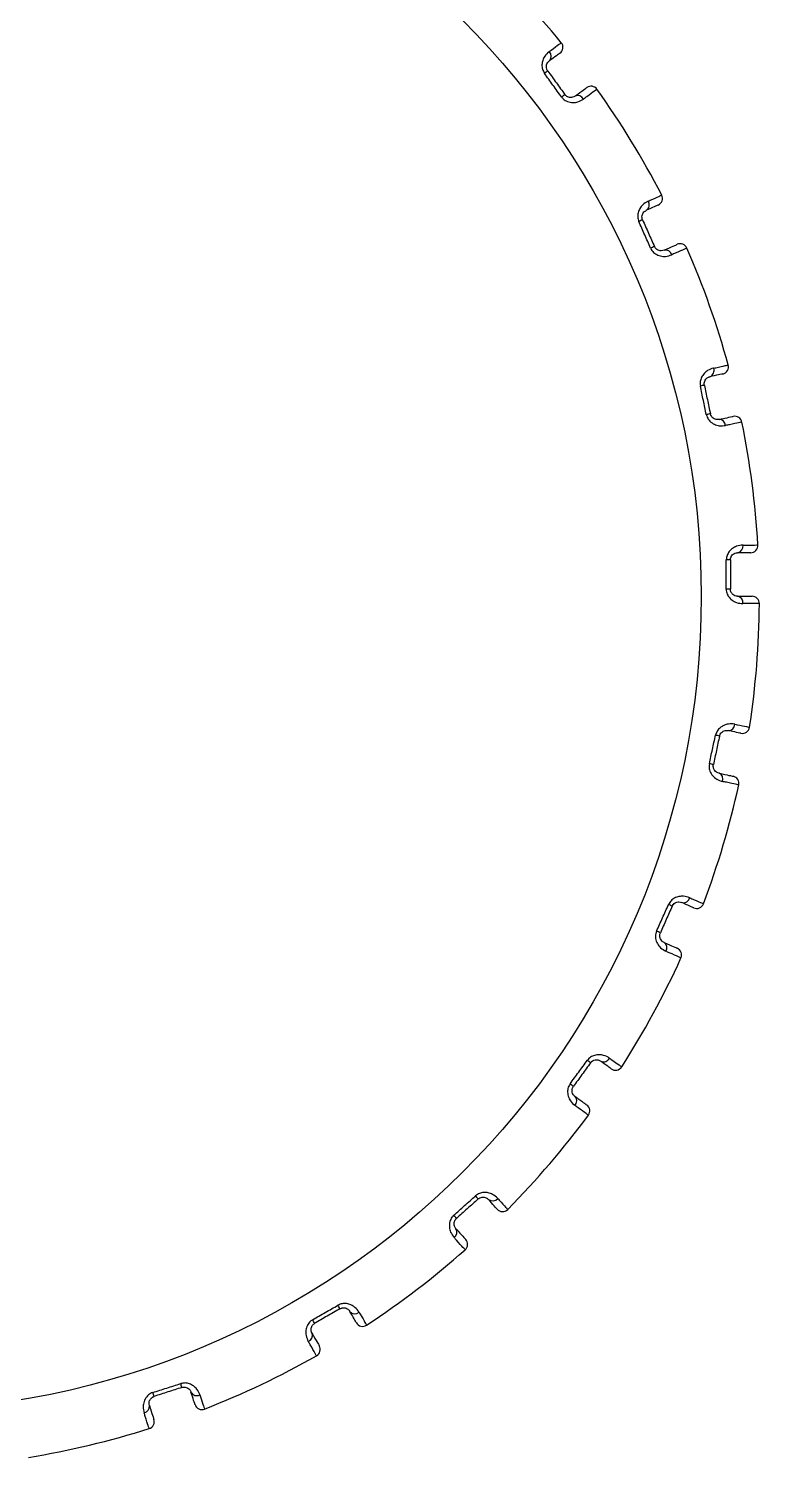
# Model space of a CAD drawing. Header units: millimetres. Extents: x -2889 to 8174, y 2447 to 8478.
# Drawn here: x 1573 to 1578.03, y 3458.25 to 3468.08 of the extents above; entities that cross this region are included whole.
import ezdxf

# ---------------------------------------------------------------- set-up
doc = ezdxf.new("R2010")
doc.units = ezdxf.units.MM

msp = doc.modelspace()

# ---------------------------------------------------------------- linework, layer by layer
at = {"color": 7, "linetype": 'Continuous', "lineweight": 25}
msp.add_circle((1572.0263, 3464.1726), 5.6, dxfattribs=at)
for centre, radius, start, end in [((1572.0263, 3464.1726), 6, 39.37229, 47.51852), ((1576.5499, 3467.8856), 0.0457, 316.04108, 45.11536), ((1576.6259, 3467.947), 0.05, 306, 39.37229), ((1576.7034, 3467.5639), 0.2565, 120.90404, 127.1242), ((1577.4825, 3466.4907), 1.3819, 125.03369, 126.21713), ((1576.7779, 3467.5705), 0.0448, 27.87951, 114.91026), ((1576.8692, 3467.6294), 0.05, 35.51852, 126), ((1572.0263, 3464.1726), 6, 27.37229, 35.51852), ((1577.3101, 3466.9083), 0.05, 294, 27.37229), ((1577.223, 3466.864), 0.0457, 304.04108, 33.11536), ((1577.3063, 3466.5174), 0.2565, 108.90404, 115.1242), ((1577.8452, 3465.3057), 1.3819, 113.03369, 114.21713), ((1577.3806, 3466.5084), 0.0448, 15.87951, 102.91026), ((1577.4821, 3466.5469), 0.05, 23.51852, 114), ((1572.0263, 3464.1726), 6, 15.37229, 23.51852), ((1577.7635, 3465.7499), 0.05, 282, 15.37229), ((1577.669, 3465.7247), 0.0457, 292.04108, 21.11536), ((1577.6784, 3465.3684), 0.2565, 96.90404, 103.1242), ((1577.9537, 3464.0711), 1.3819, 101.03369, 102.21713), ((1577.7492, 3465.3441), 0.0448, 3.87951, 90.91026), ((1577.8565, 3465.3607), 0.05, 11.51852, 102), ((1572.0263, 3464.1726), 6, 3.37229, 11.51852), ((1577.8684, 3464.5176), 0.0457, 280.04108, 9.11536), ((1577.966, 3464.5226), 0.05, 270, 3.37229), ((1577.8035, 3464.1671), 0.2565, 84.90404, 91.1242), ((1577.803, 3462.841), 1.3819, 89.03369, 90.21713), ((1577.8677, 3464.1286), 0.0448, 351.87951, 78.91026), ((1577.9761, 3464.1226), 0.05, 359.51852, 90), ((1572.0263, 3464.1726), 6, 351.37229, 359.51852), ((1577.8124, 3463.2954), 0.0457, 268.04108, 357.11536), ((1577.6762, 3462.9661), 0.2565, 72.90404, 79.1242), ((1577.909, 3463.28), 0.05, 258, 351.37229), ((1577.3999, 3461.669), 1.3819, 77.03369, 78.21713), ((1577.7309, 3462.9151), 0.0448, 339.87951, 66.91026), ((1577.8357, 3462.8867), 0.05, 347.51852, 78), ((1572.0263, 3464.1726), 6, 339.37229, 347.51852), ((1577.3018, 3461.8178), 0.2565, 60.90404, 67.1242), ((1577.5036, 3462.1116), 0.0457, 256.04108, 345.11536), ((1577.5949, 3462.0765), 0.05, 246, 339.37229), ((1576.762, 3460.6065), 1.3819, 65.03369, 66.21713), ((1577.3448, 3461.7565), 0.0448, 327.87951, 54.91026), ((1577.4414, 3461.707), 0.05, 335.51852, 66), ((1572.0263, 3464.1726), 6, 327.37229, 335.51852), ((1576.697, 3460.7724), 0.2565, 48.90404, 55.1242), ((1576.9554, 3461.0179), 0.0457, 244.04108, 333.11536), ((1577.0374, 3460.9645), 0.05, 234, 327.37229), ((1575.917, 3459.6998), 1.3819, 53.03369, 54.21713), ((1576.7262, 3460.7036), 0.0448, 315.87951, 42.91026), ((1576.8104, 3460.635), 0.05, 323.51852, 54), ((1572.0263, 3464.1726), 6, 315.37229, 323.51852), ((1575.888, 3459.8756), 0.2565, 36.90404, 43.1242), ((1576.1918, 3460.062), 0.0457, 232.04108, 321.11536), ((1576.2609, 3459.9928), 0.05, 222, 315.37229), ((1574.9021, 3458.9886), 1.3819, 41.03369, 42.21713), ((1575.9023, 3459.8022), 0.0448, 303.87951, 30.91026), ((1575.9704, 3459.7176), 0.05, 311.51852, 42), ((1572.0263, 3464.1726), 6, 303.37229, 311.51852), ((1574.9102, 3459.1667), 0.2565, 24.90404, 31.1242), ((1573.7614, 3458.504), 1.3819, 29.03369, 30.21713), ((1575.2461, 3459.2858), 0.0457, 220.04108, 309.11536), ((1575.2993, 3459.2037), 0.05, 210, 303.37229), ((1574.9089, 3459.0919), 0.0448, 291.87951, 18.91026), ((1574.9579, 3458.995), 0.05, 299.51852, 30), ((1572.0263, 3464.1726), 6, 291.37229, 299.51852), ((1572.5449, 3458.2672), 1.3819, 17.03369, 18.21713), ((1573.8064, 3458.6765), 0.2565, 12.90404, 19.1242), ((1574.1597, 3458.7231), 0.0457, 208.04108, 297.11536), ((1573.7896, 3458.6036), 0.0448, 279.87951, 6.91026), ((1574.1947, 3458.6318), 0.05, 198, 291.37229), ((1573.8174, 3458.4986), 0.05, 287.51852, 18), ((1572.0263, 3464.1726), 6, 279.37229, 287.51852)]:
    msp.add_arc(centre, radius, start, end, dxfattribs=at)
for points, knots in [([(1576.5821, 3467.918), (1576.5815, 3467.9175), (1576.5704, 3467.9092), (1576.553, 3467.8915), (1576.5363, 3467.8589), (1576.5303, 3467.8277), (1576.533, 3467.7959), (1576.5435, 3467.7775), (1576.5486, 3467.7685)], [0, 0, 0, 0, 0.017352, 0.313761, 0.508689, 0.681484, 0.843326, 1, 1, 1, 1]), ([(1576.5821, 3467.918), (1576.5861, 3467.9209), (1576.6137, 3467.9413), (1576.6539, 3467.9709), (1576.661, 3467.9761), (1576.6646, 3467.9788)], [0, 0, 0, 0, 0.079407, 0.539679, 1, 1, 1, 1]), ([(1576.6553, 3467.9066), (1576.6522, 3467.9043), (1576.6459, 3467.8998), (1576.6106, 3467.8741), (1576.5863, 3467.8565), (1576.5827, 3467.8539)], [0, 0, 0, 0, 0.460298, 0.920585, 1, 1, 1, 1]), ([(1576.5717, 3467.784), (1576.5694, 3467.7878), (1576.5666, 3467.7922), (1576.5632, 3467.8018), (1576.5614, 3467.8132), (1576.5635, 3467.8279), (1576.5707, 3467.8436), (1576.5781, 3467.8498), (1576.5827, 3467.8539)], [0, 0, 0, 0, 0.111827, 0.132687, 0.27523, 0.438994, 0.64076, 1, 1, 1, 1]), ([(1576.666, 3467.6056), (1576.6465, 3467.6326), (1576.6072, 3467.6868), (1576.5682, 3467.7412), (1576.5486, 3467.7685)], [0, 0, 0, 0, 0.497837, 1, 1, 1, 1]), ([(1576.5717, 3467.784), (1576.5913, 3467.757), (1576.6305, 3467.703), (1576.6697, 3467.6491), (1576.6892, 3467.6222)], [0, 0, 0, 0, 0.502105, 1, 1, 1, 1]), ([(1576.7591, 3467.6112), (1576.7539, 3467.608), (1576.7455, 3467.6029), (1576.7285, 3467.6009), (1576.7164, 3467.6031), (1576.707, 3467.6067), (1576.7006, 3467.6107), (1576.694, 3467.6163), (1576.6912, 3467.6198), (1576.6892, 3467.6222)], [0, 0, 0, 0, 0.343735, 0.56662, 0.703968, 0.762734, 0.879015, 0.917663, 1, 1, 1, 1]), ([(1576.7591, 3467.6112), (1576.7654, 3467.6158), (1576.7932, 3467.6359), (1576.8304, 3467.663), (1576.8367, 3467.6675), (1576.8398, 3467.6698)], [0, 0, 0, 0, 0.129122, 0.564561, 1, 1, 1, 1]), ([(1576.9099, 3467.6584), (1576.9063, 3467.6558), (1576.8991, 3467.6506), (1576.8565, 3467.6197), (1576.8248, 3467.5967), (1576.8176, 3467.5915)], [0, 0, 0, 0, 0.4354396, 0.8708783, 1, 1, 1, 1]), ([(1576.666, 3467.6056), (1576.67, 3467.6009), (1576.6811, 3467.5874), (1576.7082, 3467.5716), (1576.7443, 3467.5654), (1576.7846, 3467.5715), (1576.8054, 3467.5841), (1576.8176, 3467.5915)], [0, 0, 0, 0, 0.096023, 0.272505, 0.481898, 0.698908, 1, 1, 1, 1]), ([(1577.2612, 3466.8889), (1577.2658, 3466.891), (1577.297, 3466.9052), (1577.3425, 3466.9258), (1577.3505, 3466.9294), (1577.3545, 3466.9312)], [0, 0, 0, 0, 0.0794067, 0.5396787, 1, 1, 1, 1]), ([(1577.2612, 3466.8889), (1577.2605, 3466.8886), (1577.248, 3466.8828), (1577.2272, 3466.8691), (1577.2042, 3466.8407), (1577.1918, 3466.8114), (1577.1878, 3466.7797), (1577.1942, 3466.7596), (1577.1974, 3466.7497)], [0, 0, 0, 0, 0.017352, 0.313761, 0.508689, 0.681484, 0.843326, 1, 1, 1, 1]), ([(1577.2232, 3466.7601), (1577.2217, 3466.7642), (1577.2199, 3466.7691), (1577.2186, 3466.7792), (1577.2192, 3466.7908), (1577.2244, 3466.8047), (1577.2347, 3466.8185), (1577.2431, 3466.8231), (1577.2485, 3466.8261)], [0, 0, 0, 0, 0.111827, 0.132687, 0.27523, 0.438994, 0.64076, 1, 1, 1, 1]), ([(1577.3305, 3466.8626), (1577.327, 3466.861), (1577.3199, 3466.8579), (1577.28, 3466.8401), (1577.2526, 3466.8279), (1577.2485, 3466.8261)], [0, 0, 0, 0, 0.4602984, 0.9205849, 1, 1, 1, 1]), ([(1577.2784, 3466.5659), (1577.2649, 3466.5964), (1577.2378, 3466.6576), (1577.2109, 3466.7189), (1577.1974, 3466.7497)], [0, 0, 0, 0, 0.497837, 1, 1, 1, 1]), ([(1577.2232, 3466.7601), (1577.2368, 3466.7295), (1577.2639, 3466.6686), (1577.291, 3466.6077), (1577.3045, 3466.5774)], [0, 0, 0, 0, 0.502105, 1, 1, 1, 1]), ([(1577.2784, 3466.5659), (1577.2812, 3466.5605), (1577.2893, 3466.545), (1577.3126, 3466.5239), (1577.3466, 3466.5103), (1577.3873, 3466.5079), (1577.4103, 3466.516), (1577.4237, 3466.5206)], [0, 0, 0, 0, 0.096023, 0.272505, 0.481898, 0.698908, 1, 1, 1, 1]), ([(1577.3706, 3466.552), (1577.3649, 3466.55), (1577.3555, 3466.5468), (1577.3385, 3466.5483), (1577.3272, 3466.553), (1577.3187, 3466.5585), (1577.3132, 3466.5637), (1577.308, 3466.5706), (1577.3059, 3466.5746), (1577.3045, 3466.5774)], [0, 0, 0, 0, 0.343735, 0.56662, 0.703968, 0.762734, 0.879015, 0.917663, 1, 1, 1, 1]), ([(1577.3706, 3466.552), (1577.3777, 3466.5552), (1577.4091, 3466.5692), (1577.4511, 3466.5879), (1577.4582, 3466.591), (1577.4617, 3466.5926)], [0, 0, 0, 0, 0.129122, 0.564561, 1, 1, 1, 1]), ([(1577.5279, 3466.5669), (1577.5238, 3466.5651), (1577.5157, 3466.5615), (1577.4677, 3466.5402), (1577.4319, 3466.5243), (1577.4237, 3466.5206)], [0, 0, 0, 0, 0.43544, 0.870878, 1, 1, 1, 1]), ([(1577.7116, 3465.7412), (1577.7165, 3465.7422), (1577.75, 3465.7496), (1577.7987, 3465.7603), (1577.8074, 3465.7622), (1577.8117, 3465.7632)], [0, 0, 0, 0, 0.079407, 0.539679, 1, 1, 1, 1]), ([(1577.7116, 3465.7412), (1577.7108, 3465.741), (1577.6974, 3465.7379), (1577.6742, 3465.7289), (1577.6458, 3465.7058), (1577.6275, 3465.6798), (1577.6171, 3465.6496), (1577.6192, 3465.6286), (1577.6202, 3465.6182)], [0, 0, 0, 0, 0.017352, 0.313761, 0.508689, 0.681484, 0.843326, 1, 1, 1, 1]), ([(1577.6476, 3465.623), (1577.647, 3465.6274), (1577.6463, 3465.6326), (1577.6471, 3465.6427), (1577.6501, 3465.6539), (1577.658, 3465.6664), (1577.671, 3465.6778), (1577.6802, 3465.6806), (1577.6861, 3465.6824)], [0, 0, 0, 0, 0.111827, 0.132687, 0.27523, 0.438994, 0.64076, 1, 1, 1, 1]), ([(1577.7738, 3465.701), (1577.7701, 3465.7002), (1577.7625, 3465.6986), (1577.7198, 3465.6895), (1577.6904, 3465.6833), (1577.6861, 3465.6824)], [0, 0, 0, 0, 0.460298, 0.920585, 1, 1, 1, 1]), ([(1577.6612, 3465.4217), (1577.6544, 3465.4543), (1577.6406, 3465.5198), (1577.627, 3465.5853), (1577.6202, 3465.6182)], [0, 0, 0, 0, 0.497837, 1, 1, 1, 1]), ([(1577.6476, 3465.623), (1577.6546, 3465.5903), (1577.6684, 3465.5251), (1577.6823, 3465.4599), (1577.6892, 3465.4274)], [0, 0, 0, 0, 0.502105, 1, 1, 1, 1]), ([(1577.6612, 3465.4217), (1577.6629, 3465.4157), (1577.6676, 3465.3989), (1577.6859, 3465.3734), (1577.7163, 3465.3531), (1577.7557, 3465.3423), (1577.7798, 3465.3454), (1577.7939, 3465.3471)], [0, 0, 0, 0, 0.096023, 0.272505, 0.481898, 0.698908, 1, 1, 1, 1]), ([(1577.7485, 3465.3889), (1577.7425, 3465.3881), (1577.7327, 3465.3869), (1577.7164, 3465.392), (1577.7062, 3465.3989), (1577.6992, 3465.406), (1577.6948, 3465.4123), (1577.6911, 3465.4201), (1577.69, 3465.4244), (1577.6892, 3465.4274)], [0, 0, 0, 0, 0.343735, 0.56662, 0.703968, 0.762734, 0.879015, 0.917663, 1, 1, 1, 1]), ([(1577.7485, 3465.3889), (1577.7562, 3465.3905), (1577.7897, 3465.3977), (1577.8347, 3465.4072), (1577.8423, 3465.4088), (1577.8461, 3465.4097)], [0, 0, 0, 0, 0.129122, 0.564561, 1, 1, 1, 1]), ([(1577.9055, 3465.3707), (1577.9011, 3465.3698), (1577.8924, 3465.368), (1577.841, 3465.3571), (1577.8027, 3465.349), (1577.7939, 3465.3471)], [0, 0, 0, 0, 0.43544, 0.870878, 1, 1, 1, 1]), ([(1577.9135, 3464.5248), (1577.9127, 3464.5248), (1577.8989, 3464.5247), (1577.8744, 3464.5206), (1577.8417, 3464.504), (1577.8185, 3464.4823), (1577.802, 3464.4549), (1577.7997, 3464.4339), (1577.7985, 3464.4236)], [0, 0, 0, 0, 0.017352, 0.313761, 0.508689, 0.681484, 0.843326, 1, 1, 1, 1]), ([(1577.8263, 3464.4226), (1577.8266, 3464.427), (1577.827, 3464.4322), (1577.8299, 3464.442), (1577.8351, 3464.4523), (1577.8455, 3464.4629), (1577.8605, 3464.4713), (1577.8702, 3464.4721), (1577.8763, 3464.4726)], [0, 0, 0, 0, 0.111827, 0.132687, 0.27523, 0.438994, 0.64076, 1, 1, 1, 1]), ([(1577.966, 3464.4726), (1577.9622, 3464.4726), (1577.9544, 3464.4726), (1577.9107, 3464.4726), (1577.8807, 3464.4726), (1577.8763, 3464.4726)], [0, 0, 0, 0, 0.460298, 0.920585, 1, 1, 1, 1]), ([(1577.9135, 3464.5248), (1577.9185, 3464.5249), (1577.9528, 3464.5251), (1578.0027, 3464.5255), (1578.0115, 3464.5255), (1578.0159, 3464.5256)], [0, 0, 0, 0, 0.079407, 0.539679, 1, 1, 1, 1]), ([(1577.7978, 3464.2228), (1577.7978, 3464.2561), (1577.798, 3464.3231), (1577.7983, 3464.39), (1577.7985, 3464.4236)], [0, 0, 0, 0, 0.497684, 1, 1, 1, 1]), ([(1577.8263, 3464.4226), (1577.8263, 3464.3891), (1577.8263, 3464.3225), (1577.8263, 3464.2558), (1577.8263, 3464.2226)], [0, 0, 0, 0, 0.502258, 1, 1, 1, 1]), ([(1577.7978, 3464.2228), (1577.7982, 3464.2167), (1577.7992, 3464.1992), (1577.8119, 3464.1705), (1577.8374, 3464.1443), (1577.8736, 3464.1256), (1577.8979, 3464.1235), (1577.9121, 3464.1223)], [0, 0, 0, 0, 0.0960234, 0.272505, 0.4818975, 0.6989082, 1, 1, 1, 1]), ([(1577.8763, 3464.1726), (1577.8703, 3464.1731), (1577.8605, 3464.1739), (1577.8456, 3464.1823), (1577.8371, 3464.1912), (1577.8316, 3464.1996), (1577.8287, 3464.2066), (1577.8267, 3464.215), (1577.8265, 3464.2196), (1577.8263, 3464.2226)], [0, 0, 0, 0, 0.3437348, 0.56662, 0.7039681, 0.7627338, 0.8790153, 0.917663, 1, 1, 1, 1]), ([(1577.8763, 3464.1726), (1577.8842, 3464.1726), (1577.9185, 3464.1726), (1577.9645, 3464.1726), (1577.9722, 3464.1726), (1577.9761, 3464.1726)], [0, 0, 0, 0, 0.129122, 0.5645609, 1, 1, 1, 1]), ([(1578.0261, 3464.1222), (1578.0217, 3464.1222), (1578.0128, 3464.1222), (1577.9602, 3464.1223), (1577.921, 3464.1223), (1577.9121, 3464.1223)], [0, 0, 0, 0, 0.43544, 0.870878, 1, 1, 1, 1]), ([(1577.858, 3463.2931), (1577.8573, 3463.2933), (1577.8437, 3463.296), (1577.8189, 3463.2971), (1577.7835, 3463.2876), (1577.7563, 3463.2713), (1577.7345, 3463.2479), (1577.7278, 3463.2279), (1577.7245, 3463.218)], [0, 0, 0, 0, 0.017352, 0.313761, 0.508689, 0.681484, 0.843326, 1, 1, 1, 1]), ([(1577.858, 3463.2931), (1577.863, 3463.2921), (1577.8965, 3463.2852), (1577.9455, 3463.2752), (1577.9541, 3463.2734), (1577.9584, 3463.2725)], [0, 0, 0, 0, 0.079407, 0.539679, 1, 1, 1, 1]), ([(1577.6821, 3463.0218), (1577.6891, 3463.0543), (1577.7031, 3463.1198), (1577.7174, 3463.1852), (1577.7245, 3463.218)], [0, 0, 0, 0, 0.497837, 1, 1, 1, 1]), ([(1577.7516, 3463.2113), (1577.7446, 3463.1785), (1577.7307, 3463.1133), (1577.7169, 3463.0481), (1577.71, 3463.0156)], [0, 0, 0, 0, 0.502105, 1, 1, 1, 1]), ([(1577.7516, 3463.2113), (1577.7528, 3463.2155), (1577.7542, 3463.2205), (1577.7591, 3463.2295), (1577.7664, 3463.2385), (1577.7787, 3463.2467), (1577.7952, 3463.2518), (1577.8047, 3463.2506), (1577.8109, 3463.2498)], [0, 0, 0, 0, 0.111827, 0.132687, 0.27523, 0.438994, 0.64076, 1, 1, 1, 1]), ([(1577.8986, 3463.2311), (1577.8948, 3463.2319), (1577.8873, 3463.2335), (1577.8445, 3463.2426), (1577.8152, 3463.2489), (1577.8109, 3463.2498)], [0, 0, 0, 0, 0.460298, 0.920585, 1, 1, 1, 1]), ([(1577.6821, 3463.0218), (1577.6812, 3463.0157), (1577.6786, 3462.9984), (1577.685, 3462.9676), (1577.7046, 3462.9367), (1577.7361, 3462.9109), (1577.7594, 3462.9038), (1577.773, 3462.8997)], [0, 0, 0, 0, 0.096023, 0.272505, 0.481898, 0.698908, 1, 1, 1, 1]), ([(1577.7485, 3462.9563), (1577.7427, 3462.9581), (1577.7332, 3462.9609), (1577.7204, 3462.9722), (1577.714, 3462.9826), (1577.7104, 3462.9921), (1577.709, 3462.9995), (1577.7088, 3463.0081), (1577.7095, 3463.0126), (1577.71, 3463.0156)], [0, 0, 0, 0, 0.343735, 0.56662, 0.703968, 0.762734, 0.879015, 0.917663, 1, 1, 1, 1]), ([(1577.7485, 3462.9563), (1577.7562, 3462.9547), (1577.7897, 3462.9476), (1577.8347, 3462.938), (1577.8423, 3462.9364), (1577.8461, 3462.9356)], [0, 0, 0, 0, 0.129122, 0.564561, 1, 1, 1, 1]), ([(1577.8845, 3462.8759), (1577.8802, 3462.8768), (1577.8715, 3462.8787), (1577.8201, 3462.8896), (1577.7818, 3462.8978), (1577.773, 3462.8997)], [0, 0, 0, 0, 0.43544, 0.870878, 1, 1, 1, 1]), ([(1577.5478, 3462.0999), (1577.5471, 3462.1002), (1577.5343, 3462.1056), (1577.5103, 3462.1119), (1577.4737, 3462.11), (1577.4437, 3462.0997), (1577.4175, 3462.0813), (1577.4068, 3462.0631), (1577.4016, 3462.0541)], [0, 0, 0, 0, 0.017352, 0.313761, 0.508689, 0.681484, 0.843326, 1, 1, 1, 1]), ([(1577.3192, 3461.871), (1577.3328, 3461.9014), (1577.3602, 3461.9625), (1577.3877, 3462.0235), (1577.4016, 3462.0541)], [0, 0, 0, 0, 0.497837, 1, 1, 1, 1]), ([(1577.4266, 3462.0419), (1577.413, 3462.0114), (1577.3858, 3461.9505), (1577.3587, 3461.8896), (1577.3452, 3461.8592)], [0, 0, 0, 0, 0.502105, 1, 1, 1, 1]), ([(1577.4266, 3462.0419), (1577.4286, 3462.0458), (1577.4311, 3462.0504), (1577.4377, 3462.0582), (1577.4467, 3462.0655), (1577.4605, 3462.0709), (1577.4776, 3462.0725), (1577.4868, 3462.0693), (1577.4926, 3462.0673)], [0, 0, 0, 0, 0.111827, 0.132687, 0.27523, 0.438994, 0.64076, 1, 1, 1, 1]), ([(1577.5745, 3462.0308), (1577.571, 3462.0324), (1577.5639, 3462.0355), (1577.524, 3462.0533), (1577.4966, 3462.0655), (1577.4926, 3462.0673)], [0, 0, 0, 0, 0.4602984, 0.9205849, 1, 1, 1, 1]), ([(1577.5478, 3462.0999), (1577.5524, 3462.0979), (1577.5838, 3462.0842), (1577.6295, 3462.0642), (1577.6376, 3462.0606), (1577.6417, 3462.0589)], [0, 0, 0, 0, 0.079407, 0.539679, 1, 1, 1, 1]), ([(1577.3192, 3461.871), (1577.3171, 3461.8652), (1577.311, 3461.8488), (1577.3108, 3461.8175), (1577.3235, 3461.7831), (1577.349, 3461.7513), (1577.3703, 3461.7396), (1577.3828, 3461.7327)], [0, 0, 0, 0, 0.0960234, 0.272505, 0.4818975, 0.6989082, 1, 1, 1, 1]), ([(1577.3706, 3461.7932), (1577.3653, 3461.7961), (1577.3566, 3461.8009), (1577.3464, 3461.8146), (1577.3422, 3461.8261), (1577.3407, 3461.8361), (1577.3409, 3461.8436), (1577.3425, 3461.8521), (1577.3441, 3461.8564), (1577.3452, 3461.8592)], [0, 0, 0, 0, 0.343735, 0.56662, 0.703968, 0.762734, 0.879015, 0.917663, 1, 1, 1, 1]), ([(1577.3706, 3461.7932), (1577.3777, 3461.79), (1577.4091, 3461.7761), (1577.4511, 3461.7574), (1577.4582, 3461.7542), (1577.4617, 3461.7526)], [0, 0, 0, 0, 0.129122, 0.564561, 1, 1, 1, 1]), ([(1577.4869, 3461.6862), (1577.4828, 3461.688), (1577.4747, 3461.6917), (1577.4267, 3461.7131), (1577.3909, 3461.7291), (1577.3828, 3461.7327)], [0, 0, 0, 0, 0.43544, 0.870878, 1, 1, 1, 1]), ([(1576.725, 3460.8208), (1576.7447, 3460.8478), (1576.7841, 3460.9019), (1576.8237, 3460.9558), (1576.8436, 3460.9829)], [0, 0, 0, 0, 0.497837, 1, 1, 1, 1]), ([(1576.8656, 3460.9657), (1576.8459, 3460.9386), (1576.8067, 3460.8847), (1576.7675, 3460.8308), (1576.748, 3460.8039)], [0, 0, 0, 0, 0.502105, 1, 1, 1, 1]), ([(1576.9962, 3460.9972), (1576.9955, 3460.9976), (1576.9842, 3461.0056), (1576.962, 3461.0167), (1576.9259, 3461.0225), (1576.8943, 3461.0186), (1576.8649, 3461.0062), (1576.8506, 3460.9905), (1576.8436, 3460.9829)], [0, 0, 0, 0, 0.017352, 0.313761, 0.508689, 0.681484, 0.843326, 1, 1, 1, 1]), ([(1576.8656, 3460.9657), (1576.8684, 3460.9691), (1576.8718, 3460.9731), (1576.8798, 3460.9793), (1576.8901, 3460.9845), (1576.9048, 3460.987), (1576.9219, 3460.985), (1576.9301, 3460.98), (1576.9354, 3460.9768)], [0, 0, 0, 0, 0.111827, 0.132687, 0.27523, 0.438994, 0.64076, 1, 1, 1, 1]), ([(1577.008, 3460.9241), (1577.0049, 3460.9263), (1576.9986, 3460.9309), (1576.9632, 3460.9566), (1576.939, 3460.9742), (1576.9354, 3460.9768)], [0, 0, 0, 0, 0.460298, 0.920585, 1, 1, 1, 1]), ([(1576.9962, 3460.9972), (1577.0002, 3460.9943), (1577.0281, 3460.9743), (1577.0687, 3460.9453), (1577.0759, 3460.9401), (1577.0795, 3460.9376)], [0, 0, 0, 0, 0.079407, 0.539679, 1, 1, 1, 1]), ([(1576.725, 3460.8208), (1576.7217, 3460.8156), (1576.7123, 3460.8009), (1576.7057, 3460.7702), (1576.7109, 3460.734), (1576.7292, 3460.6976), (1576.7477, 3460.6816), (1576.7584, 3460.6724)], [0, 0, 0, 0, 0.0960234, 0.272505, 0.4818975, 0.6989082, 1, 1, 1, 1]), ([(1576.7591, 3460.7341), (1576.7545, 3460.738), (1576.747, 3460.7445), (1576.7399, 3460.76), (1576.7382, 3460.7721), (1576.7388, 3460.7822), (1576.7405, 3460.7896), (1576.7439, 3460.7975), (1576.7463, 3460.8013), (1576.748, 3460.8039)], [0, 0, 0, 0, 0.343735, 0.56662, 0.703968, 0.762734, 0.879015, 0.917663, 1, 1, 1, 1]), ([(1576.7591, 3460.7341), (1576.7654, 3460.7295), (1576.7932, 3460.7093), (1576.8304, 3460.6823), (1576.8367, 3460.6777), (1576.8398, 3460.6754)], [0, 0, 0, 0, 0.129122, 0.5645609, 1, 1, 1, 1]), ([(1576.8506, 3460.6052), (1576.847, 3460.6079), (1576.8398, 3460.6131), (1576.7974, 3460.644), (1576.7657, 3460.6671), (1576.7584, 3460.6724)], [0, 0, 0, 0, 0.43544, 0.870878, 1, 1, 1, 1]), ([(1575.9255, 3459.9172), (1575.9503, 3459.9394), (1576.0001, 3459.9841), (1576.0501, 3460.0286), (1576.0752, 3460.051)], [0, 0, 0, 0, 0.497837, 1, 1, 1, 1]), ([(1576.2273, 3460.0333), (1576.2268, 3460.0339), (1576.2174, 3460.044), (1576.198, 3460.0595), (1576.1638, 3460.0726), (1576.1322, 3460.0754), (1576.1008, 3460.0694), (1576.0836, 3460.057), (1576.0752, 3460.051)], [0, 0, 0, 0, 0.017352, 0.313761, 0.508689, 0.681484, 0.843326, 1, 1, 1, 1]), ([(1576.0931, 3460.0297), (1576.0682, 3460.0073), (1576.0187, 3459.9627), (1575.9691, 3459.9181), (1575.9444, 3459.8958)], [0, 0, 0, 0, 0.502105, 1, 1, 1, 1]), ([(1576.0931, 3460.0297), (1576.0965, 3460.0324), (1576.1006, 3460.0356), (1576.1098, 3460.04), (1576.121, 3460.043), (1576.1358, 3460.0423), (1576.1522, 3460.0368), (1576.1592, 3460.0302), (1576.1637, 3460.026)], [0, 0, 0, 0, 0.111827, 0.132687, 0.27523, 0.438994, 0.64076, 1, 1, 1, 1]), ([(1576.2237, 3459.9593), (1576.2211, 3459.9622), (1576.216, 3459.9679), (1576.1867, 3460.0004), (1576.1666, 3460.0227), (1576.1637, 3460.026)], [0, 0, 0, 0, 0.4602984, 0.9205849, 1, 1, 1, 1]), ([(1576.2273, 3460.0333), (1576.2307, 3460.0296), (1576.2538, 3460.0043), (1576.2875, 3459.9674), (1576.2935, 3459.9609), (1576.2964, 3459.9576)], [0, 0, 0, 0, 0.079407, 0.539679, 1, 1, 1, 1]), ([(1575.9255, 3459.9172), (1575.9212, 3459.9128), (1575.9089, 3459.9003), (1575.896, 3459.8717), (1575.8936, 3459.8352), (1575.904, 3459.7957), (1575.9187, 3459.7763), (1575.9273, 3459.765)], [0, 0, 0, 0, 0.096023, 0.272505, 0.481898, 0.698908, 1, 1, 1, 1]), ([(1575.9407, 3459.8252), (1575.9371, 3459.83), (1575.9311, 3459.8379), (1575.9273, 3459.8546), (1575.9283, 3459.8668), (1575.9309, 3459.8765), (1575.9341, 3459.8834), (1575.9391, 3459.8905), (1575.9423, 3459.8937), (1575.9444, 3459.8958)], [0, 0, 0, 0, 0.343735, 0.56662, 0.703968, 0.762734, 0.879015, 0.917663, 1, 1, 1, 1]), ([(1576.0035, 3459.6802), (1576.0005, 3459.6835), (1575.9946, 3459.6901), (1575.9595, 3459.7292), (1575.9333, 3459.7583), (1575.9273, 3459.765)], [0, 0, 0, 0, 0.43544, 0.870878, 1, 1, 1, 1]), ([(1575.9407, 3459.8252), (1575.946, 3459.8194), (1575.9689, 3459.7939), (1575.9997, 3459.7597), (1576.0049, 3459.754), (1576.0075, 3459.7511)], [0, 0, 0, 0, 0.129122, 0.564561, 1, 1, 1, 1]), ([(1574.9555, 3459.1995), (1574.9844, 3459.2161), (1575.0424, 3459.2495), (1575.1006, 3459.2826), (1575.1298, 3459.2992)], [0, 0, 0, 0, 0.497837, 1, 1, 1, 1]), ([(1575.1428, 3459.2747), (1575.1138, 3459.2579), (1575.0561, 3459.2246), (1574.9984, 3459.1913), (1574.9696, 3459.1747)], [0, 0, 0, 0, 0.502105, 1, 1, 1, 1]), ([(1575.2749, 3459.2503), (1575.2745, 3459.251), (1575.2675, 3459.2629), (1575.2517, 3459.2821), (1575.221, 3459.302), (1575.1906, 3459.3113), (1575.1586, 3459.3119), (1575.1393, 3459.3034), (1575.1298, 3459.2992)], [0, 0, 0, 0, 0.017352, 0.313761, 0.508689, 0.681484, 0.843326, 1, 1, 1, 1]), ([(1575.1428, 3459.2747), (1575.1468, 3459.2766), (1575.1515, 3459.2789), (1575.1614, 3459.2813), (1575.1729, 3459.2819), (1575.1873, 3459.2782), (1575.2021, 3459.2694), (1575.2076, 3459.2615), (1575.2111, 3459.2564)], [0, 0, 0, 0, 0.111827, 0.132687, 0.27523, 0.438994, 0.64076, 1, 1, 1, 1]), ([(1574.9555, 3459.1995), (1574.9504, 3459.1961), (1574.9358, 3459.1864), (1574.9173, 3459.1611), (1574.9073, 3459.1259), (1574.9092, 3459.0852), (1574.9196, 3459.0631), (1574.9256, 3459.0503)], [0, 0, 0, 0, 0.096023, 0.272505, 0.481898, 0.698908, 1, 1, 1, 1]), ([(1574.9513, 3459.1064), (1574.9488, 3459.1118), (1574.9445, 3459.1208), (1574.9443, 3459.1379), (1574.9478, 3459.1496), (1574.9524, 3459.1586), (1574.9569, 3459.1646), (1574.9632, 3459.1705), (1574.967, 3459.173), (1574.9696, 3459.1747)], [0, 0, 0, 0, 0.343735, 0.56662, 0.703968, 0.762734, 0.879015, 0.917663, 1, 1, 1, 1]), ([(1575.256, 3459.1787), (1575.254, 3459.182), (1575.2502, 3459.1887), (1575.2283, 3459.2266), (1575.2133, 3459.2526), (1575.2111, 3459.2564)], [0, 0, 0, 0, 0.460298, 0.920585, 1, 1, 1, 1]), ([(1575.2749, 3459.2503), (1575.2775, 3459.246), (1575.2948, 3459.2164), (1575.3201, 3459.1733), (1575.3246, 3459.1657), (1575.3268, 3459.1619)], [0, 0, 0, 0, 0.079407, 0.539679, 1, 1, 1, 1]), ([(1574.9513, 3459.1064), (1574.9552, 3459.0996), (1574.9724, 3459.0699), (1574.9954, 3459.0301), (1574.9993, 3459.0233), (1575.0012, 3459.02)], [0, 0, 0, 0, 0.129122, 0.5645609, 1, 1, 1, 1]), ([(1574.9826, 3458.9514), (1574.9803, 3458.9553), (1574.9759, 3458.963), (1574.9497, 3459.0085), (1574.9301, 3459.0425), (1574.9256, 3459.0503)], [0, 0, 0, 0, 0.4354396, 0.8708783, 1, 1, 1, 1]), ([(1573.8575, 3458.6991), (1573.8518, 3458.6969), (1573.8355, 3458.6905), (1573.8121, 3458.6695), (1573.7951, 3458.6372), (1573.7885, 3458.5969), (1573.794, 3458.5732), (1573.7973, 3458.5594)], [0, 0, 0, 0, 0.096023, 0.272505, 0.481898, 0.698908, 1, 1, 1, 1]), ([(1573.8341, 3458.6089), (1573.8327, 3458.6148), (1573.8304, 3458.6244), (1573.8338, 3458.6412), (1573.8396, 3458.652), (1573.8459, 3458.6598), (1573.8517, 3458.6647), (1573.8591, 3458.6692), (1573.8633, 3458.6708), (1573.8662, 3458.6719)], [0, 0, 0, 0, 0.343735, 0.56662, 0.703968, 0.762734, 0.879015, 0.917663, 1, 1, 1, 1]), ([(1573.8575, 3458.6991), (1573.8892, 3458.7094), (1573.9529, 3458.73), (1574.0167, 3458.7503), (1574.0487, 3458.7605)], [0, 0, 0, 0, 0.497837, 1, 1, 1, 1]), ([(1574.0564, 3458.7338), (1574.0246, 3458.7234), (1573.9612, 3458.7028), (1573.8977, 3458.6822), (1573.8662, 3458.6719)], [0, 0, 0, 0, 0.502105, 1, 1, 1, 1]), ([(1574.1805, 3458.6825), (1574.1803, 3458.6832), (1574.1758, 3458.6963), (1574.1644, 3458.7183), (1574.1385, 3458.7442), (1574.1107, 3458.7596), (1574.0796, 3458.7669), (1574.0589, 3458.7626), (1574.0487, 3458.7605)], [0, 0, 0, 0, 0.017352, 0.313761, 0.508689, 0.681484, 0.843326, 1, 1, 1, 1]), ([(1574.0564, 3458.7338), (1574.0606, 3458.7348), (1574.0657, 3458.7361), (1574.0759, 3458.7363), (1574.0873, 3458.7345), (1574.1006, 3458.7279), (1574.1133, 3458.7163), (1574.117, 3458.7073), (1574.1194, 3458.7016)], [0, 0, 0, 0, 0.111827, 0.132687, 0.27523, 0.438994, 0.64076, 1, 1, 1, 1]), ([(1574.1471, 3458.6163), (1574.1459, 3458.62), (1574.1435, 3458.6274), (1574.13, 3458.6689), (1574.1208, 3458.6975), (1574.1194, 3458.7016)], [0, 0, 0, 0, 0.460298, 0.920585, 1, 1, 1, 1]), ([(1574.1805, 3458.6825), (1574.1821, 3458.6777), (1574.1929, 3458.6452), (1574.2087, 3458.5978), (1574.2115, 3458.5894), (1574.2129, 3458.5852)], [0, 0, 0, 0, 0.079407, 0.539679, 1, 1, 1, 1]), ([(1573.8341, 3458.6089), (1573.8365, 3458.6015), (1573.8471, 3458.5689), (1573.8613, 3458.5251), (1573.8637, 3458.5177), (1573.8649, 3458.514)], [0, 0, 0, 0, 0.129122, 0.564561, 1, 1, 1, 1]), ([(1573.8324, 3458.4509), (1573.831, 3458.4551), (1573.8283, 3458.4636), (1573.8121, 3458.5136), (1573.8, 3458.5509), (1573.7973, 3458.5594)], [0, 0, 0, 0, 0.43544, 0.870878, 1, 1, 1, 1])]:
    msp.add_open_spline(points, degree=3, knots=knots, dxfattribs=at)

doc.saveas('drawing.dxf')
